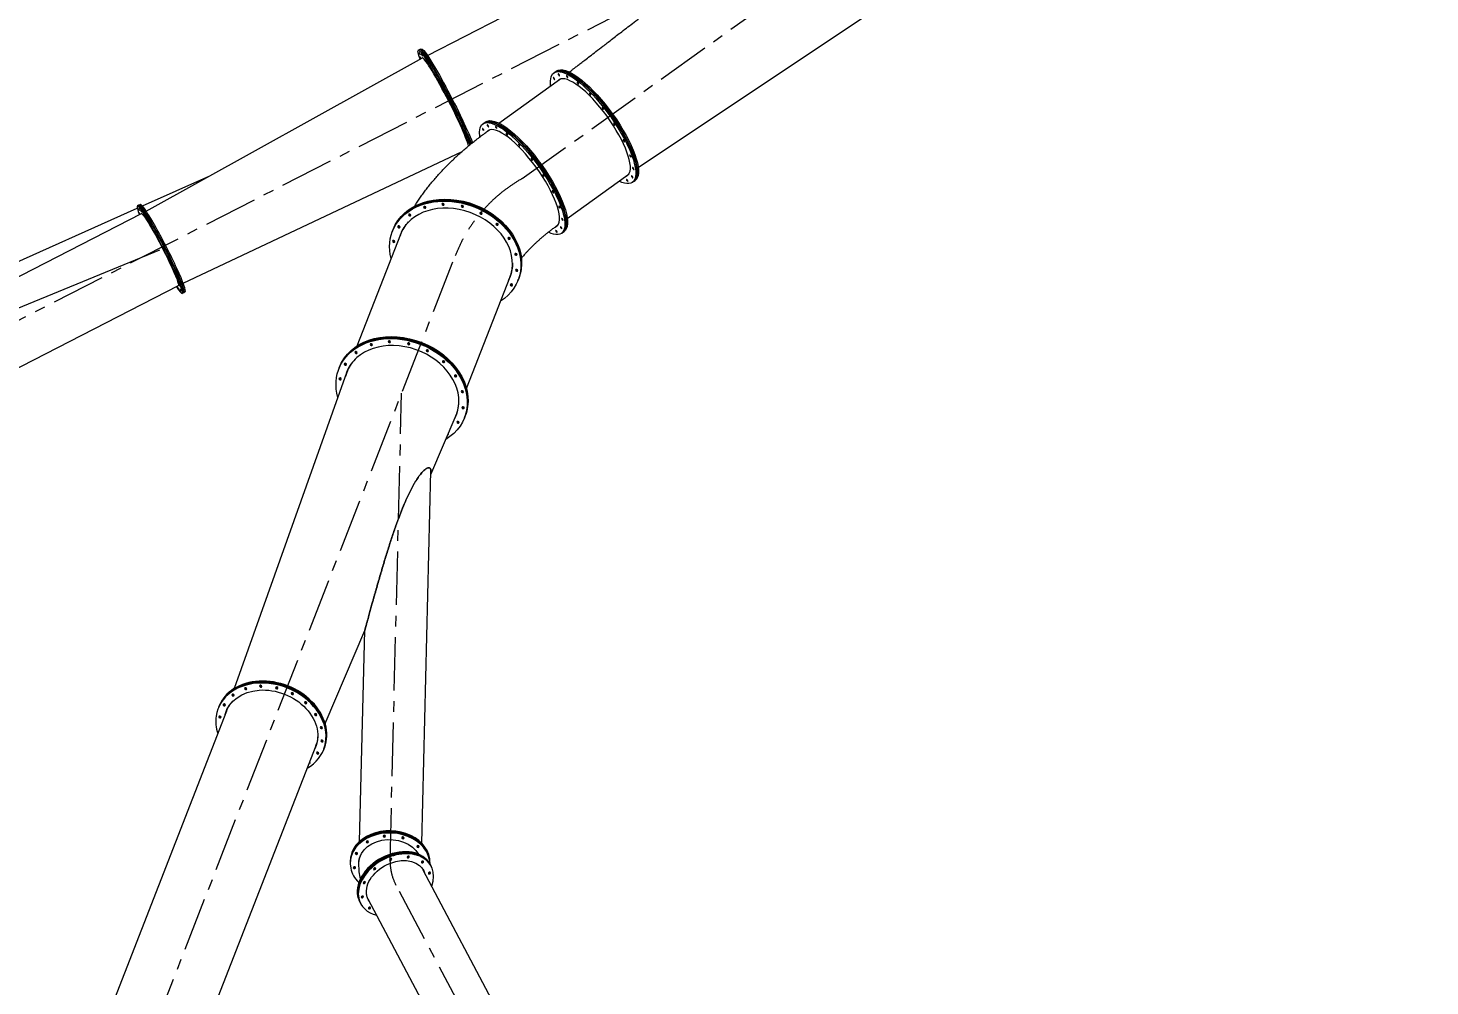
# Model space of a CAD drawing. Header units: inches. Extents: x -350577 to -266477, y -437959 to -377535.
# Drawn here: x -342431 to -334236, y -395266 to -389666 of the extents above; entities that cross this region are included whole.
import ezdxf

# ---------------------------------------------------------------- set-up
doc = ezdxf.new("R2010")
doc.units = ezdxf.units.IN
doc.header["$MEASUREMENT"] = 0
doc.linetypes.add('CENTER', pattern=[2, 1.25, -0.25, 0.25, -0.25])
doc.layers.add('CENTER       (itatec)', color=4, linetype='CENTER', lineweight=9)
doc.layers.add('ORGINAL (itatec)', color=3, linetype='Continuous', lineweight=9)
doc.styles.add('Geniso', font='geniso.shx', dxfattribs={"oblique": 15})
doc.dimstyles.new('scale 1b100', dxfattribs={"dimscale": 100, "dimtxt": 3, "dimasz": 2.5, "dimexe": 1, "dimexo": 1, "dimgap": 1, "dimtad": 1, "dimdec": 0, "dimzin": 0, "dimdsep": 46, "dimtxsty": 'Geniso', "dimcen": 0, "dimclrd": 1, "dimclre": 1, "dimclrt": 7, "dimadec": 0, "dimazin": 0, "dimtfac": 1, "dimtdec": 0, "dimtmove": 0, "dimatfit": 3, "dimfxl": 0.75, "dimtolj": 1, "dimtzin": 0, "dimarcsym": 0})

# ---------------------------------------------------------------- blocks, each defined once
blk = doc.blocks.new('*D31')
at = {"layer": 'Defpoints', "color": 0, "transparency": 16777216}
for p in [(-345505.2, -381405.4), (-331896.3, -383693), (-345505.2, -394816.5)]:
    blk.add_point(p, dxfattribs=at)
at = {"layer": 'ORGINAL (itatec)', "color": 1, "lineweight": -2, "transparency": 16777216}
for p, q in [((-345505.2, -394716.5), (-345505.2, -381305.4)), ((-331896.3, -383593), (-331896.3, -381305.4)), ((-332146.3, -381405.4), (-345255.2, -381405.4))]:
    blk.add_line(p, q, dxfattribs=at)
at = {"layer": 'ORGINAL (itatec)', "color": 1, "transparency": 16777216}
for points in [[(-345255.2, -381363.7), (-345255.2, -381447.1), (-345505.2, -381405.4)], [(-332146.3, -381363.7), (-332146.3, -381447.1), (-331896.3, -381405.4)]]:
    blk.add_solid(points, dxfattribs=at)
at = {"layer": 'ORGINAL (itatec)', "color": 7, "transparency": 16777216, "insert": (-338700.7, -381155.4), "char_height": 300, "attachment_point": 5, "style": 'Geniso'}
blk.add_mtext('\\A1;13609', dxfattribs=at)

msp = doc.modelspace()

# ---------------------------------------------------------------- linework, layer by layer
at = {"layer": 'CENTER       (itatec)', "ltscale": 250}
for points in [[(-342155.6, -398923.5), (-342161.2, -397209.9), (-342155.6, -397119.9, -0.041934), (-342056.9, -396448), (-339934.4, -390997.8, -0.172971), (-339542.9, -390545.9), (-333501.9, -386224.2, 0.052813), (-332875.2, -385667.4), (-332389.1, -384966.5), (-331896.3, -384415.9)], [(-345505.2, -394816.5), (-345505.2, -394046, -0.200576), (-345328.5, -393623.1), (-343435.8, -391922, -0.044523), (-343167.9, -391721.3), (-336251.6, -388191.3)], [(-338855.2, -399139), (-338855.2, -397616.9, 0.104388), (-338943.6, -397198.3), (-340280.7, -394675.5, -0.122109), (-340315, -394538.1), (-340247.5, -391801.1)]]:
    msp.add_lwpolyline(points, format="xyb", dxfattribs=at)
at = {"layer": 'ORGINAL (itatec)', "extrusion": (0, 1, 0)}
for p, q in [((-340097.2, -389825.6), (-337227.1, -388353.3)), ((-336002.3, -388569.8), (-338864.5, -390483.6)), ((-340150.4, -389795.6), (-340143.3, -389791.9)), ((-340139.7, -389790.1), (-340132.6, -389786.5)), ((-341740.8, -390736.1), (-340125.4, -389840.1)), ((-339679.5, -390221.7), (-339325.3, -389967.4)), ((-339358, -389928.1), (-339351.8, -389923.7)), ((-339348.8, -389921.5), (-339342.6, -389917)), ((-339772.7, -390225.8), (-339766.5, -390221.4)), ((-339763.4, -390219.2), (-339757.2, -390214.7)), ((-341524.4, -391157.9), (-339893.9, -390387.3)), ((-341762.8, -390705.8), (-341369.2, -390530)), ((-339279.4, -390779), (-338925.1, -390524.6)), ((-338898.5, -390568.3), (-338892.3, -390563.8)), ((-338889.2, -390561.6), (-338883, -390557.2)), ((-344873.5, -392094.5), (-341792.7, -390719.1)), ((-341785.4, -390702.3), (-341792.5, -390705.9)), ((-341774.8, -390696.8), (-341781.9, -390700.5)), ((-343221.1, -391496.1), (-341767.8, -390750.6)), ((-340507.6, -391524.1), (-340253.1, -390870.9)), ((-340301.5, -390854.7), (-340299.7, -390850.1)), ((-340298.8, -390847.7), (-340297, -390843.1)), ((-339313.1, -390865.9), (-339307, -390861.5)), ((-339303.9, -390859.3), (-339297.7, -390854.8)), ((-339868.5, -391773.2), (-339613.9, -391120)), ((-339567.3, -391140.8), (-339565.5, -391136.2)), ((-339564.6, -391133.8), (-339562.8, -391129.2)), ((-343005.2, -391916.9), (-341551.9, -391171.4)), ((-341523, -391213.9), (-341530.1, -391217.5)), ((-341512.3, -391208.4), (-341519.4, -391212.1)), ((-341223.8, -393525.5), (-340568.4, -391680.2)), ((-340614.6, -391658.1), (-340612.8, -391653.4)), ((-340611.9, -391651.1), (-340610, -391646.4)), ((-340563.4, -391667.3), (-340559.6, -391657.5)), ((-340076.4, -392275.7), (-339929.3, -391929.1)), ((-339924.2, -391916.3), (-339920.5, -391906.6)), ((-339880.4, -391944.2), (-339878.5, -391939.5)), ((-339877.6, -391937.2), (-339875.8, -391932.5)), ((-340130.2, -394430.5), (-340076, -392257)), ((-340694.3, -393731.7), (-340463.2, -393187.1)), ((-340494.1, -394421.5), (-340463.3, -393187.3)), ((-341271.6, -393659.6), (-342267.9, -396218.1)), ((-341318.3, -393638.8), (-341320.1, -393643.5)), ((-341315.5, -393631.8), (-341317.4, -393636.5)), ((-341270.3, -393656.3), (-341267, -393647)), ((-340749.8, -393862.8), (-341746.1, -396421.3)), ((-340748.5, -393859.4), (-340744.7, -393850.4)), ((-340701.4, -393879), (-340703.2, -393883.7)), ((-340698.7, -393872), (-340700.5, -393876.7)), ((-340548.1, -394540), (-340548.2, -394545)), ((-340547.9, -394532.3), (-340548, -394537.4)), ((-340497, -394536.1), (-340496.9, -394531.6)), ((-340082.2, -394551.6), (-340082.3, -394552.5)), ((-340082, -394543.9), (-340082.2, -394549)), ((-340081.4, -394554), (-340078.8, -394559)), ((-340077.5, -394561.5), (-340074.8, -394566.4)), ((-338831.1, -397021.8), (-340121.2, -394587.8)), ((-340493.2, -394772.2), (-340490.5, -394777.2)), ((-340489.2, -394779.7), (-340486.6, -394784.7)), ((-339152.8, -397192.3), (-340442.8, -394758.3))]:
    msp.add_line(p, q, dxfattribs=at)
at = {"layer": 'ORGINAL (itatec)'}
msp.add_lwpolyline([(-345033.4, -393916.5), (-345105.2, -392712.9, -0.280798), (-344799.5, -392251.5), (-341661.3, -390961.7)], format="xyb", dxfattribs=at)
at = {"layer": 'ORGINAL (itatec)', "extrusion": (0, 0, -1)}
for centre, major_axis, ratio, start_param, end_param in [((-339991.6, -390105.2), (-158.8, 309.6), 0.075568, -0.551395, 2.515614), ((-340141, -389816.4), (-3.19, 6.23), 0.075568, -3.187816, 3.095369), ((-339984.5, -390101.6), (-158.8, 309.6), 0.075568, 0, 2.506972), ((-339980.9, -390099.7), (-158.8, 309.6), 0.075568, -0.075908, 2.502757), ((-339973.8, -390096.1), (-158.8, 309.6), 0.075568, 0, 2.494533), ((-340129, -389822.9), (-3.19, 6.23), 0.075568, -3.187816, 3.095369), ((-340118.4, -389817.5), (-3.19, 6.23), 0.075568, -0.419165, 1.252683), ((-340138.3, -389838.2), (-3.19, 6.23), 0.075568, -3.187816, 3.095369), ((-340103.6, -389857.1), (-3.19, 6.23), 0.075568, -3.187816, 3.095369), ((-340093, -389851.7), (-3.19, 6.23), 0.075568, -3.187816, 3.095369), ((-340067.2, -389915.6), (-3.19, 6.23), 0.075568, -3.187816, 3.095369), ((-340056.6, -389910.1), (-3.19, 6.23), 0.075568, -3.187816, 3.095369), ((-339128.3, -390248.2), (-229.8, 320.1), 0.304782, -0.51446, 2.981735), ((-339122.1, -390243.8), (-229.8, 320.1), 0.304782, 0, 2.981735), ((-339119, -390241.5), (-229.8, 320.1), 0.304782, -0.015863, 2.981735), ((-339112.8, -390237.1), (-229.8, 320.1), 0.304782, 0, 2.981735), ((-340023.5, -389992.6), (-3.19, 6.23), 0.075568, -3.187816, 3.095369), ((-340012.8, -389987.1), (-3.19, 6.23), 0.075568, -3.187816, 3.095369), ((-339356.8, -389960.8), (-4.08, 5.69), 0.304782, -3.30145, 2.981735), ((-339328.2, -389939.9), (-4.08, 5.69), 0.304782, -3.30145, 2.981735), ((-339125.2, -390246), (-200.1, 278.6), 0.304544, 0.000084, 0.064422), ((-339115.9, -390239.3), (-200.1, 278.6), 0.304544, -0.054649, -0.052297), ((-339115.9, -390239.3), (-200.1, 278.6), 0.304544, -0.054649, -0.052297), ((-339280, -389949.1), (-4.08, 5.69), 0.304782, -3.30145, 2.981735), ((-339217, -389987.7), (-4.08, 5.69), 0.304782, -3.30145, 2.981735), ((-339976.6, -390080.6), (-3.19, 6.23), 0.075568, -3.187816, 3.095369), ((-339965.9, -390075.1), (-3.19, 6.23), 0.075568, -3.187816, 3.095369), ((-339145.3, -390051.7), (-4.08, 5.69), 0.304782, -3.30145, 2.981735), ((-339071.9, -390135), (-4.08, 5.69), 0.304782, -3.30145, 2.981735), ((-339931.1, -390171.1), (-3.19, 6.23), 0.075568, -3.187816, 3.095369), ((-339920.5, -390165.6), (-3.19, 6.23), 0.075568, -3.187816, 3.095369), ((-339542.9, -390545.9), (-229.8, 320.1), 0.304782, -0.519337, 2.981735), ((-339536.7, -390541.4), (-229.8, 320.1), 0.304782, 0, 2.981735), ((-339533.6, -390539.2), (-229.8, 320.1), 0.304782, -0.015863, 2.981735), ((-339527.4, -390534.8), (-229.8, 320.1), 0.304782, 0, 2.981735), ((-339742.9, -390237.5), (-4.08, 5.69), 0.304782, -3.30145, 2.981735), ((-339004.1, -390229.3), (-4.08, 5.69), 0.304782, -3.30145, 2.981735), ((-339891.6, -390255.1), (-3.19, 6.23), 0.075568, -3.187816, 3.095369), ((-339880.9, -390249.6), (-3.19, 6.23), 0.075568, -3.187816, 3.095369), ((-339861.9, -390324.4), (-3.19, 6.23), 0.075568, -3.187816, 3.095369), ((-339851.2, -390318.9), (-3.19, 6.23), 0.075568, -3.187816, 3.095369), ((-339771.4, -390258.5), (-4.08, 5.69), 0.304782, -3.30145, 2.981735), ((-339539.8, -390543.7), (-200.1, 278.6), 0.304544, 0.000072, 0.064422), ((-339530.5, -390537), (-200.1, 278.6), 0.304544, -0.054649, -0.052297), ((-339694.7, -390246.8), (-4.08, 5.69), 0.304782, -3.30145, 2.981735), ((-339631.7, -390285.3), (-4.08, 5.69), 0.304782, -3.30145, 2.981735), ((-338948.4, -390325.6), (-4.08, 5.69), 0.304782, -3.30145, 2.981735), ((-339560, -390349.4), (-4.08, 5.69), 0.304782, -3.30145, 2.981735), ((-339486.6, -390432.7), (-4.08, 5.69), 0.304782, -3.30145, 2.981735), ((-338910.3, -390414.2), (-4.08, 5.69), 0.304782, -3.30145, 2.981735), ((-338893.5, -390486.6), (-4.08, 5.69), 0.304782, -3.30145, 2.981735), ((-339418.7, -390527), (-4.08, 5.69), 0.304782, -3.30145, 2.981735), ((-339128.3, -390248.2), (229.8, -320.1), 0.304782, -0.159857, 0.51446), ((-338928.3, -390556.6), (-4.08, 5.69), 0.304782, -3.30145, 2.981735), ((-339125.2, -390246), (200.1, -278.6), 0.304544, -0.059798, 0.000084), ((-339115.9, -390239.3), (200.1, -278.6), 0.304544, 0.053513, 0.054818), ((-339115.9, -390239.3), (200.1, -278.6), 0.304544, 0.053513, 0.054818), ((-338899.7, -390535.6), (-4.08, 5.69), 0.304782, -3.30145, 2.981735), ((-339122.1, -390243.8), (229.8, -320.1), 0.304782, -0.159857, 0), ((-339119, -390241.5), (229.8, -320.1), 0.304782, -0.159857, 0.015863), ((-339112.8, -390237.1), (229.8, -320.1), 0.304782, -0.159857, 0), ((-339932.6, -390993.1), (-367.1, 143.1), 0.779699, 0, 2.961833), ((-339931.7, -390990.8), (-367.1, 143.1), 0.779699, -0.004077, 2.961833), ((-339929.9, -390986.1), (-367.1, 143.1), 0.779699, 0, 2.961833), ((-339363, -390623.2), (-4.08, 5.69), 0.304782, -3.30145, 2.981735), ((-341782.9, -390726.6), (-3.19, 6.23), 0.075568, -3.187816, 3.095369), ((-341758.4, -390731.4), (-3.19, 6.23), 0.075568, -1.026541, 2.066896), ((-339934.4, -390997.8), (-367.1, 143.1), 0.779699, -0.51446, 2.961833), ((-340112, -390713.8), (-6.52, 2.54), 0.779699, -3.321352, 2.961833), ((-340109.3, -390706.8), (-6.52, 2.54), 0.779699, -2.382385, -0.759208), ((-340005.9, -390696.2), (-6.52, 2.54), 0.779699, -3.321352, 2.961833), ((-340003.2, -390689.2), (-6.52, 2.54), 0.779699, -2.382385, -0.759208), ((-339892.8, -390708.1), (-6.52, 2.54), 0.779699, -3.321352, 2.961833), ((-339890.1, -390701.1), (-6.52, 2.54), 0.779699, -2.382385, -0.759208), ((-339324.9, -390711.9), (-4.08, 5.69), 0.304782, -3.30145, 2.981735), ((-341778.4, -390752.2), (-3.19, 6.23), 0.075568, -2.074813, 2.074813), ((-341769, -390736.9), (-3.19, 6.23), 0.075568, -3.187816, 3.095369), ((-341661.3, -390961.7), (-108.4, 211.3), 0.075568, -0.091799, -0.046224), ((-341661.3, -390961.7), (-108.4, 211.3), 0.075568, -0.046224, 3.233391), ((-341738.7, -390781.3), (-3.19, 6.23), 0.075568, -3.187816, 3.095369), ((-341728, -390775.9), (-3.19, 6.23), 0.075568, -3.187816, 3.095369), ((-339933.5, -390995.4), (-319.6, 124.5), 0.779496, 0.000202, 0.319792), ((-340200.7, -390759.2), (-6.52, 2.54), 0.779699, -3.321352, 2.961833), ((-340198, -390752.2), (-6.52, 2.54), 0.779699, -2.382385, -0.759208), ((-339783.8, -390748.4), (-6.52, 2.54), 0.779699, -3.321352, 2.961833), ((-339781.1, -390741.4), (-6.52, 2.54), 0.779699, -2.382385, -0.759208), ((-339689.5, -390813.1), (-6.52, 2.54), 0.779699, -3.321352, 2.961833), ((-339686.8, -390806.1), (-6.52, 2.54), 0.779699, -2.382385, -0.759208), ((-339308.2, -390784.3), (-4.08, 5.69), 0.304782, -3.30145, 2.981735), ((-341696.6, -390853.3), (-3.19, 6.23), 0.075568, -3.187816, 3.095369), ((-341685.9, -390847.8), (-3.19, 6.23), 0.075568, -3.187816, 3.095369), ((-341650.7, -390956.3), (108.4, -211.3), 0.075568, -1.930778, -1.210815), ((-340263.4, -390827.9), (-6.52, 2.54), 0.779699, -3.321352, 2.961833), ((-340260.6, -390820.9), (-6.52, 2.54), 0.779699, -2.382385, -0.759208), ((-339619.2, -390895.9), (-6.52, 2.54), 0.779699, -3.321352, 2.961833), ((-339616.5, -390888.9), (-6.52, 2.54), 0.779699, -2.382385, -0.759208), ((-339542.9, -390545.9), (229.8, -320.1), 0.304782, -0.159857, 0.507385), ((-339343, -390854.2), (-4.08, 5.69), 0.304782, -3.30145, 2.981735), ((-339539.8, -390543.7), (200.1, -278.6), 0.304544, -0.059798, 0.000102), ((-339530.5, -390537), (200.1, -278.6), 0.304544, 0.053513, 0.054818), ((-339314.4, -390833.3), (-4.08, 5.69), 0.304782, -3.30145, 2.981735), ((-339536.7, -390541.4), (229.8, -320.1), 0.304782, -0.159857, 0), ((-339533.6, -390539.2), (229.8, -320.1), 0.304782, -0.159857, 0.015863), ((-339527.4, -390534.8), (229.8, -320.1), 0.304782, -0.159857, 0), ((-341649.1, -390941.7), (-3.19, 6.23), 0.075568, -3.187816, 3.095369), ((-341638.4, -390936.3), (-3.19, 6.23), 0.075568, -3.187816, 3.095369), ((-340293.8, -390913.3), (-6.52, 2.54), 0.779699, -3.321352, 2.961833), ((-340291.1, -390906.3), (-6.52, 2.54), 0.779699, -2.382385, -0.759208), ((-341603.5, -391033.2), (-3.19, 6.23), 0.075568, -3.187816, 3.095369), ((-341592.8, -391027.8), (-3.19, 6.23), 0.075568, -3.187816, 3.095369), ((-339933.5, -390995.4), (319.6, -124.5), 0.779496, -0.310349, 0.000202), ((-339579.8, -390988.6), (-6.52, 2.54), 0.779699, -3.321352, 2.961833), ((-339577.1, -390981.6), (-6.52, 2.54), 0.779699, -2.382385, -0.759208), ((-341566.6, -391113.8), (-3.19, 6.23), 0.075568, -3.187816, 3.095369), ((-341556, -391108.4), (-3.19, 6.23), 0.075568, -3.187816, 3.095369), ((-339934.4, -390997.8), (367.1, -143.1), 0.779699, -0.17976, 0.51446), ((-339575, -391082.2), (-6.52, 2.54), 0.779699, -3.321352, 2.961833), ((-339572.3, -391075.2), (-6.52, 2.54), 0.779699, -2.382385, -0.759208), ((-339932.6, -390993.1), (367.1, -143.1), 0.779699, -0.17976, 0), ((-339931.7, -390990.8), (367.1, -143.1), 0.779699, -0.17976, 0.004077), ((-339929.9, -390986.1), (367.1, -143.1), 0.779699, -0.17976, 0), ((-341553.6, -391186.6), (-3.19, 6.23), 0.075568, -3.187816, 3.095369), ((-341544.2, -391171.3), (-3.19, 6.23), 0.075568, -3.187816, 3.095369), ((-341539.6, -391196.9), (-3.19, 6.23), 0.075568, -3.187816, 3.095369), ((-341533.6, -391165.8), (-3.19, 6.23), 0.075568, 0.370625, 3.095369), ((-341533.6, -391165.8), (3.19, -6.23), 0.075568, -0.046224, 1.563683), ((-339605.5, -391167.6), (-6.52, 2.54), 0.779699, -3.321352, 2.961833), ((-339602.8, -391160.6), (-6.52, 2.54), 0.779699, -2.382385, -0.759208), ((-340247.5, -391801.1), (-367.1, 143.1), 0.779699, -0.538458, 2.961833), ((-340245.7, -391796.5), (-367.1, 143.1), 0.779699, 0, 2.961833), ((-340244.7, -391794.1), (-367.1, 143.1), 0.779699, -0.004077, 2.961833), ((-340242.9, -391789.5), (-367.1, 143.1), 0.779699, 0, 2.961833), ((-340425.1, -391517.1), (-6.52, 2.54), 0.779699, -3.321352, 2.961833), ((-340422.3, -391510.1), (-6.52, 2.54), 0.779699, -2.382385, -0.759208), ((-340319, -391499.5), (-6.52, 2.54), 0.779699, -3.321352, 2.961833), ((-340316.2, -391492.5), (-6.52, 2.54), 0.779699, -2.382385, -0.759208), ((-340205.9, -391511.5), (-6.52, 2.54), 0.779699, -3.321352, 2.961833), ((-340203.2, -391504.5), (-6.52, 2.54), 0.779699, -2.382385, -0.759208), ((-340096.9, -391551.7), (-6.52, 2.54), 0.779699, -3.321352, 2.961833), ((-340094.1, -391544.7), (-6.52, 2.54), 0.779699, -2.382385, -0.759208), ((-340576.4, -391631.3), (-6.52, 2.54), 0.779699, -3.321352, 2.961833), ((-340573.7, -391624.3), (-6.52, 2.54), 0.779699, -2.382385, -0.759208), ((-340513.8, -391562.5), (-6.52, 2.54), 0.779699, -3.321352, 2.961833), ((-340511, -391555.5), (-6.52, 2.54), 0.779699, -2.382385, -0.759208), ((-340002.6, -391616.4), (-6.52, 2.54), 0.779699, -3.321352, 2.961833), ((-339999.9, -391609.4), (-6.52, 2.54), 0.779699, -2.382385, -0.759208), ((-340606.9, -391716.7), (-6.52, 2.54), 0.779699, -3.321352, 2.961833), ((-340604.1, -391709.7), (-6.52, 2.54), 0.779699, -2.382385, -0.759208), ((-339932.3, -391699.2), (-6.52, 2.54), 0.779699, -3.321352, 2.961833), ((-339929.6, -391692.2), (-6.52, 2.54), 0.779699, -2.382385, -0.759208), ((-339892.8, -391791.9), (-6.52, 2.54), 0.779699, -3.321352, 2.961833), ((-339890.1, -391784.9), (-6.52, 2.54), 0.779699, -2.382385, -0.759208), ((-340247.5, -391801.1), (367.1, -143.1), 0.779699, -0.17976, 0.538059), ((-339888.1, -391885.6), (-6.52, 2.54), 0.779699, -3.321352, 2.961833), ((-339885.4, -391878.6), (-6.52, 2.54), 0.779699, -2.382385, -0.759208), ((-340245.7, -391796.5), (367.1, -143.1), 0.779699, -0.17976, 0), ((-340244.7, -391794.1), (367.1, -143.1), 0.779699, -0.17976, 0.004077), ((-340242.9, -391789.5), (367.1, -143.1), 0.779699, -0.17976, 0), ((-339978.5, -392032.7), (-6.52, 2.54), 0.779699, -2.382385, -2.293567), ((-339981.2, -392039.7), (6.52, -2.54), 0.779699, -0.844281, -0.17976), ((-339918.5, -391971), (-6.52, 2.54), 0.779699, -3.321352, 2.961833), ((-339915.8, -391964), (-6.52, 2.54), 0.779699, -2.382385, -0.759208), ((-339981.2, -392039.7), (6.52, -2.54), 0.779699, -0.17976, 0.890698), ((-341071, -393513.2), (-6.52, 2.54), 0.779496, -3.32115, 2.962035), ((-341068.3, -393506.2), (-6.52, 2.54), 0.779496, -2.381754, -0.759839), ((-341011.6, -393763.6), (-261.8, 102), 0.779496, -0.08439, 3.225983), ((-341232.8, -393565.5), (-6.52, 2.54), 0.779496, -3.32115, 2.962035), ((-341230.1, -393558.5), (-6.52, 2.54), 0.779496, -2.381754, -0.759839), ((-341159.1, -393527.8), (-6.52, 2.54), 0.779496, -3.32115, 2.962035), ((-341156.4, -393520.8), (-6.52, 2.54), 0.779496, -2.381754, -0.759839), ((-340977.1, -393523.1), (-6.52, 2.54), 0.779496, -3.32115, 2.962035), ((-340974.4, -393516.1), (-6.52, 2.54), 0.779496, -2.381754, -0.759839), ((-340886.6, -393556.5), (-6.52, 2.54), 0.779496, -3.32115, 2.962035), ((-340883.9, -393549.5), (-6.52, 2.54), 0.779496, -2.381754, -0.759839), ((-341284.8, -393622.6), (-6.52, 2.54), 0.779496, -3.32115, 2.962035), ((-341282.1, -393615.6), (-6.52, 2.54), 0.779496, -2.381754, -0.759839), ((-341009.8, -393758.9), (-261.8, 102), 0.779496, -0.08439, -0.011439), ((-341008.9, -393756.6), (-261.8, 102), 0.779496, -0.08439, -0.01716), ((-341007.1, -393751.9), (-261.8, 102), 0.779496, -0.08439, -0.028602), ((-341010.7, -393761.2), (-260.9, 101.6), 0.779496, 0, 0.310898), ((-341008, -393754.2), (-260.9, 101.6), 0.779496, -0.017221, 0.054981), ((-340808.3, -393610.2), (-6.52, 2.54), 0.779496, -3.32115, 2.962035), ((-340805.6, -393603.2), (-6.52, 2.54), 0.779496, -2.381754, -0.759839), ((-340749.9, -393679), (-6.52, 2.54), 0.779496, -3.32115, 2.962035), ((-340747.2, -393672), (-6.52, 2.54), 0.779496, -2.381754, -0.759839), ((-341310.1, -393693.5), (-6.52, 2.54), 0.779496, -3.32115, 2.962035), ((-341307.3, -393686.5), (-6.52, 2.54), 0.779496, -2.381754, -0.759839), ((-340717.1, -393756), (-6.52, 2.54), 0.779496, -3.32115, 2.962035), ((-340714.4, -393749), (-6.52, 2.54), 0.779496, -2.381754, -0.759839), ((-341010.7, -393761.2), (260.9, -101.6), 0.779496, -0.179558, 0), ((-341010.7, -393761.2), (260.9, -101.6), 0.779496, -0.310898, -0.179558), ((-340713.2, -393833.7), (-6.52, 2.54), 0.779496, -3.32115, 2.962035), ((-340710.5, -393826.7), (-6.52, 2.54), 0.779496, -2.381754, -0.759839), ((-341009.8, -393758.9), (261.8, -102), 0.779496, 0.011439, 0.08439), ((-341008.9, -393756.6), (261.8, -102), 0.779496, 0.01716, 0.08439), ((-341007.1, -393751.9), (261.8, -102), 0.779496, 0.028602, 0.08439), ((-341008, -393754.2), (260.9, -101.6), 0.779496, -0.054981, 0.017221), ((-340738.5, -393904.6), (-6.52, 2.54), 0.779496, -3.32115, 2.962035), ((-340735.7, -393897.6), (-6.52, 2.54), 0.779496, -2.381754, -0.759839), ((-340790.5, -393961.7), (6.52, -2.54), 0.779496, -0.179558, 1.274182), ((-340787.8, -393954.7), (-6.52, 2.54), 0.779496, -2.381754, -1.867411), ((-340790.5, -393961.7), (6.52, -2.54), 0.779496, -1.274182, -0.179558), ((-340315.3, -394550.9), (-182.9, 4.6), 0.770956, -0.130376, 2.705493), ((-340348.5, -394390.2), (-7, 0.17), 0.770956, -3.31909, 2.964095), ((-340348.3, -394382.6), (-7, 0.17), 0.770956, -2.354807, -0.786786), ((-340240.1, -394400), (-7, 0.17), 0.770956, -3.31909, 2.964095), ((-340239.9, -394392.4), (-7, 0.17), 0.770956, -2.354807, -0.786786), ((-340511.9, -394490.9), (-7, 0.17), 0.770956, -3.31909, 2.964095), ((-340511.7, -394483.2), (-7, 0.17), 0.770956, -2.354807, -0.786786), ((-340447.9, -394423.5), (-7, 0.17), 0.770956, -3.31909, 2.964095), ((-340447.7, -394415.9), (-7, 0.17), 0.770956, -2.354807, -0.786786), ((-340151.9, -394450.2), (-7, 0.17), 0.770956, -3.31909, 2.964095), ((-340151.7, -394442.6), (-7, 0.17), 0.770956, -2.354807, -0.786786), ((-340523.1, -394574.3), (-7, 0.17), 0.770956, -3.31909, 2.964095), ((-340522.9, -394566.7), (-7, 0.17), 0.770956, -2.354807, -0.786786), ((-340315.1, -394543.2), (-182.9, 4.6), 0.770956, -0.111872, -0.027089), ((-340315.2, -394545.8), (-182.9, 4.6), 0.770956, -0.11667, -0.018058), ((-340315, -394538.1), (-182.9, 4.6), 0.770956, -0.106075, -0.045158), ((-340315.2, -394548.3), (-181.9, 4.5), 0.770956, 0, 0.257405), ((-340315, -394540.7), (-181.9, 4.5), 0.770956, -0.027237, 0.039563), ((-340315.2, -394548.3), (-181.9, 4.5), 0.770956, 0.257405, 0.298806), ((-340280.7, -394675.5), (-161.7, -85.7), 0.709938, 0.206406, 3.246182), ((-340405.2, -394580.8), (-6.18, -3.28), 0.709938, -2.935187, 3.347998), ((-340409.2, -394573.4), (-6.18, -3.28), 0.709938, -2.125052, -1.016541), ((-340311.1, -394526.1), (-6.18, -3.28), 0.709938, -2.935187, 3.347998), ((-340315, -394518.6), (-6.18, -3.28), 0.709938, -2.125052, -1.016541), ((-340208.8, -394511.4), (-6.18, -3.28), 0.709938, -2.935187, 3.347998), ((-340212.8, -394503.9), (-6.18, -3.28), 0.709938, -2.125052, -1.016541), ((-340282, -394673.1), (160.8, 85.2), 0.709938, -0.244226, 0), ((-340125.8, -394540.7), (-6.18, -3.28), 0.709938, -2.935187, 3.347998), ((-340129.8, -394533.2), (-6.18, -3.28), 0.709938, -2.125052, -1.016541), ((-340286, -394665.6), (160.8, 85.2), 0.709938, -0.019573, 0.032709), ((-340107.4, -394527.4), (7, -0.17), 0.770956, -1.384219, -0.177497), ((-340107.3, -394519.7), (-7, 0.17), 0.770956, -2.354807, -2.135417), ((-340107.4, -394527.4), (7, -0.17), 0.770956, -0.177497, 0.010641), ((-340466, -394660.9), (-6.18, -3.28), 0.709938, -2.935187, 3.347998), ((-340469.9, -394653.5), (-6.18, -3.28), 0.709938, -2.125052, -1.016541), ((-340287.3, -394663.1), (161.7, 85.7), 0.709938, 0.054235, 0.104589), ((-340284.7, -394668.1), (161.7, 85.7), 0.709938, 0.032531, 0.104589), ((-340283.3, -394670.6), (161.7, 85.7), 0.709938, 0.021685, 0.104589), ((-340084.3, -394606.1), (-6.18, -3.28), 0.709938, -2.935187, 3.347998), ((-340088.3, -394598.7), (-6.18, -3.28), 0.709938, -2.125052, -1.016541), ((-340477.1, -394745), (-6.18, -3.28), 0.709938, -2.935187, 3.347998), ((-340481.1, -394737.5), (-6.18, -3.28), 0.709938, -2.125052, -1.016541), ((-340282, -394673.1), (-160.8, -85.2), 0.709938, 0, 0.244226), ((-340280.7, -394675.5), (-161.7, -85.7), 0.709938, -0.104589, 0.206406), ((-340286, -394665.6), (-160.8, -85.2), 0.709938, -0.032709, 0.019573), ((-340287.3, -394663.1), (-161.7, -85.7), 0.709938, -0.104589, -0.054235), ((-340284.7, -394668.1), (-161.7, -85.7), 0.709938, -0.104589, -0.032531), ((-340283.3, -394670.6), (-161.7, -85.7), 0.709938, -0.104589, -0.021685), ((-340435.6, -394810.4), (-6.18, -3.28), 0.709938, -2.935187, 3.347998), ((-340439.5, -394802.9), (-6.18, -3.28), 0.709938, -2.125052, -1.016541)]:
    msp.add_ellipse(centre, major_axis=major_axis, ratio=ratio, start_param=start_param, end_param=end_param, dxfattribs=at)
at = {"layer": 'ORGINAL (itatec)'}
for centre, major_axis, ratio, start_param, end_param in [((-339991.6, -390105.2), (136, -265.1), 0.075568, 0.30867, 3.231135), ((-339128.3, -390248.2), (200.6, -279.4), 0.304782, 0.159857, 3.217861), ((-339122.1, -390243.8), (-200.6, 279.4), 0.304782, 0.036344, 0.076268), ((-339119, -390241.5), (-200.6, 279.4), 0.304782, 0.054532, 0.076268), ((-339112.8, -390237.1), (-200.6, 279.4), 0.304782, 0.090966, 0.093091), ((-339980.9, -390099.7), (-136, 265.1), 0.075568, -1.924148, -1.217445), ((-339542.9, -390545.9), (200.6, -279.4), 0.304782, 0.159857, 3.219118), ((-339536.7, -390541.4), (-200.6, 279.4), 0.304782, 0.036344, 0.076425), ((-339533.6, -390539.2), (-200.6, 279.4), 0.304782, 0.054532, 0.076269), ((-339527.4, -390534.8), (-200.6, 279.4), 0.304782, 0.090966, 0.093091), ((-339128.3, -390248.2), (200.6, -279.4), 0.304782, -0.076268, 0.159857), ((-339122.1, -390243.8), (200.6, -279.4), 0.304782, -0.076268, -0.036344), ((-339119, -390241.5), (200.6, -279.4), 0.304782, -0.076268, -0.054532), ((-339112.8, -390237.1), (200.6, -279.4), 0.304782, -0.092495, -0.090966), ((-341661.3, -390961.7), (-131.2, 255.8), 0.075568, 0.046224, 0.604813), ((-341661.3, -390961.7), (131.2, -255.8), 0.075568, -0.604813, 3.187816), ((-341654.2, -390958.1), (131.2, -255.8), 0.075568, 0, 3.141593), ((-341650.7, -390956.3), (-131.2, 255.8), 0.075568, 0.046224, 0.091923), ((-341650.7, -390956.3), (131.2, -255.8), 0.075568, -0.091923, 3.187816), ((-341643.6, -390952.6), (131.2, -255.8), 0.075568, 0, 3.141593), ((-339934.4, -390997.8), (320.5, -124.9), 0.779699, 0.17976, 3.217861), ((-340110.2, -390709.1), (6.52, -2.54), 0.779699, -2.664838, -0.476754), ((-340004.1, -390691.5), (6.52, -2.54), 0.779699, -2.664838, -0.476754), ((-339891, -390703.5), (6.52, -2.54), 0.779699, -2.664838, -0.476754), ((-340198.9, -390754.5), (6.52, -2.54), 0.779699, -2.664838, -0.476754), ((-339782, -390743.7), (6.52, -2.54), 0.779699, -2.664838, -0.476754), ((-339687.7, -390808.4), (6.52, -2.54), 0.779699, -2.664838, -0.476754), ((-340261.5, -390823.3), (6.52, -2.54), 0.779699, -2.664838, -0.476754), ((-339932.6, -390993.1), (-320.5, 124.9), 0.779699, 0.009338, 0.076268), ((-339931.7, -390990.8), (-320.5, 124.9), 0.779699, 0.014008, 0.076268), ((-339929.9, -390986.1), (-320.5, 124.9), 0.779699, 0.023347, 0.076268), ((-339930.8, -390988.4), (-319.6, 124.5), 0.779496, -0.059823, 0.01385), ((-339617.4, -390891.2), (6.52, -2.54), 0.779699, -2.664838, -0.476754), ((-339542.9, -390545.9), (200.6, -279.4), 0.304782, -0.074477, 0.159857), ((-339536.7, -390541.4), (200.6, -279.4), 0.304782, -0.076042, -0.036344), ((-339533.6, -390539.2), (200.6, -279.4), 0.304782, -0.076267, -0.054532), ((-339527.4, -390534.8), (200.6, -279.4), 0.304782, -0.092495, -0.090966), ((-340292, -390908.7), (6.52, -2.54), 0.779699, -2.664838, -0.476754), ((-339578, -390983.9), (6.52, -2.54), 0.779699, -2.664838, -0.476754), ((-339934.4, -390997.8), (320.5, -124.9), 0.779699, -0.076268, 0.17976), ((-339932.6, -390993.1), (320.5, -124.9), 0.779699, -0.076268, -0.009338), ((-339931.7, -390990.8), (320.5, -124.9), 0.779699, -0.076268, -0.014008), ((-339929.9, -390986.1), (320.5, -124.9), 0.779699, -0.076268, -0.023347), ((-339930.8, -390988.4), (319.6, -124.5), 0.779496, -0.014254, 0.058747), ((-339573.2, -391077.6), (6.52, -2.54), 0.779699, -2.664838, -0.476754), ((-339603.7, -391163), (6.52, -2.54), 0.779699, -2.664838, -0.476754), ((-340247.5, -391801.1), (320.5, -124.9), 0.779699, 0.17976, 3.244277), ((-340423.2, -391512.5), (6.52, -2.54), 0.779699, -2.664838, -0.476754), ((-340317.2, -391494.9), (6.52, -2.54), 0.779699, -2.664838, -0.476754), ((-340204.1, -391506.8), (6.52, -2.54), 0.779699, -2.664838, -0.476754), ((-340095.1, -391547.1), (6.52, -2.54), 0.779699, -2.664838, -0.476754), ((-340574.6, -391626.6), (6.52, -2.54), 0.779699, -2.664838, -0.476754), ((-340246.6, -391798.8), (-319.6, 124.5), 0.779496, -0.319792, 0.023404), ((-340512, -391557.9), (6.52, -2.54), 0.779699, -2.664838, -0.476754), ((-340000.8, -391611.8), (6.52, -2.54), 0.779699, -2.664838, -0.476754), ((-340605, -391712), (6.52, -2.54), 0.779699, -2.664838, -0.476754), ((-340245.7, -391796.5), (-320.5, 124.9), 0.779699, 0.009338, 0.09689), ((-340244.7, -391794.1), (-320.5, 124.9), 0.779699, 0.014008, 0.093814), ((-340242.9, -391789.5), (-320.5, 124.9), 0.779699, 0.023347, 0.087218), ((-340243.8, -391791.8), (-319.6, 124.5), 0.779496, -0.059823, 0.01385), ((-339930.5, -391694.5), (6.52, -2.54), 0.779699, -2.664838, -0.476754), ((-339891, -391787.3), (6.52, -2.54), 0.779699, -2.664838, -0.476754), ((-340246.6, -391798.8), (319.6, -124.5), 0.779496, -0.023404, 0.310349), ((-340247.5, -391801.1), (320.5, -124.9), 0.779699, -0.102309, 0.17976), ((-340245.7, -391796.5), (320.5, -124.9), 0.779699, -0.09662, -0.009338), ((-340244.7, -391794.1), (320.5, -124.9), 0.779699, -0.093604, -0.014008), ((-340242.9, -391789.5), (320.5, -124.9), 0.779699, -0.087146, -0.023347), ((-340243.8, -391791.8), (319.6, -124.5), 0.779496, -0.014254, 0.058747), ((-339886.3, -391880.9), (6.52, -2.54), 0.779699, -2.664838, -0.476754), ((-339979.4, -392035), (6.52, -2.54), 0.779699, -0.862431, -0.476754), ((-339916.7, -391966.3), (6.52, -2.54), 0.779699, -2.664838, -0.476754), ((-341011.6, -393763.6), (308.4, -120.1), 0.779496, -0.562506, 3.32115), ((-341009.8, -393758.9), (308.4, -120.1), 0.779496, 0, 3.141593), ((-341008.9, -393756.6), (308.4, -120.1), 0.779496, -0.004856, 3.146448), ((-341007.1, -393751.9), (308.4, -120.1), 0.779496, 0, 3.141593), ((-341069.2, -393508.5), (6.52, -2.54), 0.779496, -2.664495, -0.477098), ((-341231, -393560.8), (6.52, -2.54), 0.779496, -2.664495, -0.477098), ((-341157.3, -393523.1), (6.52, -2.54), 0.779496, -2.664495, -0.477098), ((-340975.3, -393518.4), (6.52, -2.54), 0.779496, -2.664495, -0.477098), ((-340884.8, -393551.9), (6.52, -2.54), 0.779496, -2.664495, -0.477098), ((-341283, -393617.9), (6.52, -2.54), 0.779496, -2.664495, -0.477098), ((-340806.5, -393605.6), (6.52, -2.54), 0.779496, -2.664495, -0.477098), ((-340748.1, -393674.3), (6.52, -2.54), 0.779496, -2.664495, -0.477098), ((-341011.6, -393763.6), (-308.4, 120.1), 0.779496, 0.179558, 0.562506), ((-341308.3, -393688.8), (6.52, -2.54), 0.779496, -2.664495, -0.477098), ((-340715.3, -393751.3), (6.52, -2.54), 0.779496, -2.664495, -0.477098), ((-340711.4, -393829), (6.52, -2.54), 0.779496, -2.664495, -0.477098), ((-340736.7, -393899.9), (6.52, -2.54), 0.779496, -2.664495, -0.477098), ((-340788.7, -393957), (6.52, -2.54), 0.779496, -1.274182, -0.477098), ((-340315.3, -394550.9), (232.9, -5.8), 0.770956, 0.024161, 3.31909), ((-340315.1, -394543.2), (232.9, -5.8), 0.770956, -0.007091, 3.148684), ((-340315.2, -394545.8), (232.9, -5.8), 0.770956, 0, 3.141593), ((-340315, -394538.1), (232.9, -5.8), 0.770956, 0, 3.141593), ((-340348.3, -394385.2), (7, -0.17), 0.770956, -2.649969, -0.491624), ((-340240, -394394.9), (7, -0.17), 0.770956, -2.649969, -0.491624), ((-340287.3, -394663.1), (205.9, 109.1), 0.709938, 0, 2.935187), ((-340284.7, -394668.1), (205.9, 109.1), 0.709938, -0.008515, 2.935187), ((-340283.3, -394670.6), (205.9, 109.1), 0.709938, 0, 2.935187), ((-340511.7, -394485.8), (7, -0.17), 0.770956, -2.649969, -0.491624), ((-340280.7, -394675.5), (205.9, 109.1), 0.709938, -0.674345, 2.935187), ((-340447.8, -394418.4), (7, -0.17), 0.770956, -2.649969, -0.491624), ((-340151.7, -394445.1), (7, -0.17), 0.770956, -2.649969, -0.491624), ((-340315.3, -394550.9), (-232.9, 5.8), 0.770956, 0.177497, 0.690013), ((-340523, -394569.2), (7, -0.17), 0.770956, -2.649969, -0.491624), ((-340407.9, -394575.9), (6.18, 3.28), 0.709938, -2.538901, -0.602691), ((-340313.7, -394521.1), (6.18, 3.28), 0.709938, -2.538901, -0.602691), ((-340211.5, -394506.4), (6.18, 3.28), 0.709938, -2.538901, -0.602691), ((-340128.5, -394535.7), (6.18, 3.28), 0.709938, -2.538901, -0.602691), ((-340107.3, -394522.3), (7, -0.17), 0.770956, -0.706942, -0.491624), ((-340468.6, -394656), (6.18, 3.28), 0.709938, -2.538901, -0.602691), ((-340087, -394601.1), (6.18, 3.28), 0.709938, -2.538901, -0.602691), ((-340287.3, -394663.1), (-205.9, -109.1), 0.709938, -0.206406, 0), ((-340284.7, -394668.1), (-205.9, -109.1), 0.709938, -0.206406, 0.008515), ((-340479.7, -394740), (6.18, 3.28), 0.709938, -2.538901, -0.602691), ((-340283.3, -394670.6), (-205.9, -109.1), 0.709938, -0.206406, 0), ((-340280.7, -394675.5), (-205.9, -109.1), 0.709938, -0.206406, 0.674345), ((-340438.2, -394805.4), (6.18, 3.28), 0.709938, -2.538901, -0.602691)]:
    msp.add_ellipse(centre, major_axis=major_axis, ratio=ratio, start_param=start_param, end_param=end_param, dxfattribs=at)
for points, knots in [([(-339266.9, -389923), (-339265.5, -389921.8), (-339264, -389920.7), (-339258.6, -389916.6), (-339254.7, -389913.6), (-339246.2, -389907), (-339241.5, -389903.4), (-339231.3, -389895.6), (-339225.7, -389891.3), (-339213.4, -389881.8), (-339206.7, -389876.7), (-339192, -389865.3), (-339184, -389859.1), (-339166.3, -389845.5), (-339156.6, -389838.1), (-339135.4, -389821.8), (-339123.8, -389812.9), (-339098.4, -389793.3), (-339084.5, -389782.6), (-339053.9, -389759.1), (-339037.3, -389746.2), (-339000.6, -389718), (-338980.6, -389702.6), (-338936.6, -389668.8), (-338912.6, -389650.3), (-338859.8, -389609.7), (-338831, -389587.5), (-338767.6, -389538.8), (-338733.1, -389512.2), (-338657, -389453.7), (-338615.6, -389421.7), (-338524.3, -389351.5), (-338474.5, -389313.2), (-338365.1, -389229), (-338305.3, -389183), (-338173.9, -389081.9), (-338102.3, -389026.8), (-337944.6, -388905.4), (-337858.6, -388839.3), (-337669.4, -388693.7), (-337566.2, -388614.3), (-337339.2, -388439.6), (-337215.3, -388344.3), (-336942.9, -388134.6), (-336794.3, -388020.3), (-336609.9, -387878.4), (-336574.2, -387850.9), (-336538.4, -387823.4)], [66.092432, 66.092432, 66.092432, 66.092432, 72.035108, 72.035108, 87.442129, 87.442129, 105.930555, 105.930555, 128.116666, 128.116666, 154.74, 154.74, 186.688, 186.688, 225.0256, 225.0256, 271.030719, 271.030719, 326.236863, 326.236863, 392.484236, 392.484236, 471.981083, 471.981083, 567.3773, 567.3773, 681.85276, 681.85276, 819.223312, 819.223312, 984.067974, 984.067974, 1181.881569, 1181.881569, 1419.257883, 1419.257883, 1704.109459, 1704.109459, 2045.931351, 2045.931351, 2456.117621, 2456.117621, 2948.341146, 2948.341146, 3539.009375, 3539.009375, 3681.095704, 3681.095704, 3681.095704, 3681.095704]), ([(-340171.6, -390707.3), (-340168, -390701.6), (-340164.4, -390695.9), (-340155.7, -390682.3), (-340150.5, -390674.4), (-340139.7, -390658.6), (-340134.3, -390650.7), (-340123.1, -390635.1), (-340117.4, -390627.3), (-340105.7, -390611.7), (-340099.8, -390604), (-340087.7, -390588.6), (-340081.5, -390580.9), (-340069, -390565.7), (-340062.7, -390558.1), (-340049.7, -390543), (-340043.2, -390535.5), (-340029.9, -390520.6), (-340023.1, -390513.2), (-340009.4, -390498.5), (-340002.5, -390491.2), (-339988.4, -390476.6), (-339981.3, -390469.4), (-339966.9, -390455.1), (-339959.6, -390447.9), (-339944.9, -390433.8), (-339937.5, -390426.7), (-339922.4, -390412.8), (-339914.8, -390405.8), (-339899.4, -390392.1), (-339891.7, -390385.3), (-339876, -390371.7), (-339868.1, -390365), (-339852.2, -390351.6), (-339844.2, -390345), (-339827.9, -390331.8), (-339819.8, -390325.3), (-339803.3, -390312.4), (-339795, -390305.9), (-339778.2, -390293.2), (-339769.8, -390286.9), (-339754.2, -390275.4), (-339747.1, -390270.2), (-339739.9, -390265.1)], [215.948904, 215.948904, 215.948904, 215.948904, 240.243834, 240.243834, 274.321106, 274.321106, 308.486313, 308.486313, 342.700448, 342.700448, 376.928684, 376.928684, 411.140966, 411.140966, 445.312222, 445.312222, 479.422262, 479.422262, 513.455451, 513.455451, 547.400243, 547.400243, 581.248648, 581.248648, 614.995689, 614.995689, 648.638882, 648.638882, 682.177769, 682.177769, 715.613499, 715.613499, 748.948481, 748.948481, 782.186088, 782.186088, 815.330417, 815.330417, 848.386096, 848.386096, 881.358129, 881.358129, 908.779699, 908.779699, 908.779699, 908.779699]), ([(-340250.4, -390863.9), (-340249.4, -390861.5), (-340248.4, -390859), (-340247.1, -390855.5), (-340246.7, -390854.5), (-340246.3, -390853.6)], [0, 0, 0, 0, 10.000072, 10.000072, 13.948342, 13.948342, 13.948342, 13.948342]), ([(-339339.7, -390822.2), (-339342.2, -390824.1), (-339344.7, -390825.9), (-339353.1, -390832), (-339359, -390836.3), (-339370.5, -390844.9), (-339376.1, -390849.3), (-339387.3, -390857.9), (-339392.8, -390862.3), (-339403.6, -390870.9), (-339408.9, -390875.3), (-339419.4, -390883.9), (-339424.5, -390888.2), (-339434.6, -390896.9), (-339439.6, -390901.2), (-339449.2, -390909.8), (-339454, -390914), (-339463.3, -390922.6), (-339467.8, -390926.8), (-339476.7, -390935.2), (-339481.1, -390939.4), (-339489.5, -390947.8), (-339493.7, -390951.9), (-339501.7, -390960.1), (-339505.6, -390964.2), (-339513.3, -390972.3), (-339517, -390976.3), (-339524.1, -390984.2), (-339527.6, -390988.1), (-339534.4, -390995.9), (-339537.6, -390999.7), (-339543.2, -391006.3), (-339545.4, -391009), (-339547.7, -391011.8)], [0, 0, 0, 0, 10.000255, 10.000255, 33.660796, 33.660796, 57.263419, 57.263419, 80.781928, 80.781928, 104.209738, 104.209738, 127.540271, 127.540271, 150.766952, 150.766952, 173.883247, 173.883247, 196.882706, 196.882706, 219.759015, 219.759015, 242.506061, 242.506061, 265.118013, 265.118013, 287.589405, 287.589405, 309.915251, 309.915251, 332.091162, 332.091162, 348.499214, 348.499214, 348.499214, 348.499214]), ([(-339608, -391105.3), (-339608.4, -391106.2), (-339608.8, -391107.2), (-339609.9, -391109.9), (-339610.6, -391111.5), (-339611.2, -391113)], [575.957718, 575.957718, 575.957718, 575.957718, 586.507486, 586.507486, 605.473158, 605.473158, 605.473158, 605.473158]), ([(-340076, -392257), (-340075.9, -392255.8), (-340075.9, -392254.7), (-340076, -392252.3), (-340076.2, -392251.1), (-340076.5, -392248.7), (-340076.7, -392247.6), (-340077.3, -392245.7), (-340077.6, -392244.8), (-340078.6, -392242.6), (-340079.3, -392241.3), (-340081.1, -392239.3), (-340082.1, -392238.5), (-340084.3, -392237.3), (-340085.5, -392236.9), (-340088, -392236.5), (-340089.4, -392236.5), (-340092.2, -392236.9), (-340093.6, -392237.2), (-340096.6, -392238.1), (-340098.1, -392238.8), (-340101.1, -392240.3), (-340102.7, -392241.1), (-340105.7, -392243), (-340107.3, -392244.1), (-340111.4, -392247.1), (-340114.2, -392249.4), (-340119.7, -392254.5), (-340122.5, -392257.2), (-340128.1, -392263.2), (-340131, -392266.4), (-340136.6, -392273.3), (-340139.5, -392276.9), (-340145.2, -392284.4), (-340148, -392288.4), (-340153.7, -392296.6), (-340156.5, -392300.8), (-340162.1, -392309.6), (-340164.9, -392314.1), (-340170.5, -392323.3), (-340173.3, -392328), (-340181.5, -392342.5), (-340186.9, -392352.5), (-340197.4, -392373), (-340202.5, -392383.5), (-340212.6, -392404.7), (-340217.4, -392415.4), (-340226.9, -392436.8), (-340231.5, -392447.5), (-340243.9, -392477.3), (-340251.9, -392497.5), (-340267.8, -392539.3), (-340275.7, -392560.9), (-340291.4, -392605.4), (-340299.2, -392628.2), (-340314.6, -392674.8), (-340322.2, -392698.5), (-340333.6, -392734.6), (-340337.4, -392746.7), (-340344.9, -392771.1), (-340348.6, -392783.3), (-340356, -392807.9), (-340359.7, -392820.3), (-340367, -392845.1), (-340370.7, -392857.5), (-340377.9, -392882.4), (-340381.5, -392894.9), (-340388.7, -392920), (-340392.3, -392932.6), (-340397.7, -392951.5), (-340399.4, -392957.8), (-340403, -392970.5), (-340404.8, -392976.8), (-340408.3, -392989.5), (-340410.1, -392995.9), (-340413.7, -393008.7), (-340415.4, -393015.1), (-340419.6, -393030), (-340422.1, -393039.1), (-340426, -393053.2), (-340427.3, -393057.9), (-340430, -393067.6), (-340431.3, -393072.5), (-340434, -393082.4), (-340435.4, -393087.4), (-340438.1, -393097.4), (-340439.5, -393102.4), (-340441.6, -393110), (-340442.3, -393112.5), (-340443.7, -393117.6), (-340444.4, -393120.1), (-340445.8, -393125.2), (-340446.5, -393127.7), (-340447.9, -393132.8), (-340448.6, -393135.4), (-340450.1, -393141), (-340451, -393144.2), (-340452.8, -393150.7), (-340453.7, -393154.1), (-340455.1, -393158.9), (-340455.5, -393160.5), (-340456.4, -393163.6), (-340456.8, -393165.2), (-340457.6, -393168.1), (-340458, -393169.5), (-340458.8, -393172.2), (-340459.2, -393173.5), (-340459.8, -393176), (-340460.2, -393177.1), (-340460.8, -393179.1), (-340461, -393180), (-340461.5, -393181.7), (-340461.7, -393182.4), (-340462.1, -393183.7), (-340462.3, -393184.2), (-340462.7, -393185.7), (-340462.9, -393186.3), (-340463.1, -393186.8), (-340463.1, -393187), (-340463.2, -393187.1)], [653.041059, 653.041059, 653.041059, 653.041059, 659.349652, 659.349652, 667.557131, 667.557131, 675.764609, 675.764609, 683.972088, 683.972088, 699.027079, 699.027079, 714.08207, 714.08207, 729.137061, 729.137061, 744.192052, 744.192052, 759.247042, 759.247042, 774.302033, 774.302033, 789.357024, 789.357024, 804.412015, 804.412015, 831.425297, 831.425297, 858.438578, 858.438578, 885.451859, 885.451859, 912.465141, 912.465141, 939.478422, 939.478422, 966.491704, 966.491704, 993.504985, 993.504985, 1020.518267, 1020.518267, 1074.544829, 1074.544829, 1128.571392, 1128.571392, 1182.597955, 1182.597955, 1236.624518, 1236.624518, 1334.989943, 1334.989943, 1433.355368, 1433.355368, 1531.720793, 1531.720793, 1630.086218, 1630.086218, 1679.268931, 1679.268931, 1728.451643, 1728.451643, 1777.634356, 1777.634356, 1826.817069, 1826.817069, 1875.999781, 1875.999781, 1925.182494, 1925.182494, 1949.77385, 1949.77385, 1974.365206, 1974.365206, 1998.956563, 1998.956563, 2023.547919, 2023.547919, 2056.227678, 2056.227678, 2072.567558, 2072.567558, 2088.907438, 2088.907438, 2105.247318, 2105.247318, 2121.587197, 2121.587197, 2129.757137, 2129.757137, 2137.927077, 2137.927077, 2146.097017, 2146.097017, 2154.266957, 2154.266957, 2163.953242, 2163.953242, 2173.639526, 2173.639526, 2178.482669, 2178.482669, 2183.325811, 2183.325811, 2188.168954, 2188.168954, 2193.012096, 2193.012096, 2197.855238, 2197.855238, 2202.698381, 2202.698381, 2207.541523, 2207.541523, 2212.384665, 2212.384665, 2222.07095, 2222.07095, 2226.455492, 2226.455492, 2226.455492, 2226.455492]), ([(-340463.2, -393187.1), (-340463.1, -393187), (-340463.1, -393186.8), (-340462.9, -393186.3), (-340462.7, -393185.7), (-340462.3, -393184.2), (-340462.1, -393183.7), (-340461.7, -393182.4), (-340461.5, -393181.7), (-340461, -393180), (-340460.8, -393179.1), (-340460.2, -393177.1), (-340459.8, -393176), (-340459.2, -393173.5), (-340458.8, -393172.2), (-340458, -393169.5), (-340457.6, -393168.1), (-340456.8, -393165.2), (-340456.4, -393163.6), (-340455.5, -393160.5), (-340455.1, -393158.9), (-340453.7, -393154.1), (-340452.8, -393150.7), (-340451, -393144.2), (-340450.1, -393141), (-340448.6, -393135.4), (-340447.9, -393132.8), (-340446.5, -393127.7), (-340445.8, -393125.2), (-340444.4, -393120.1), (-340443.7, -393117.6), (-340442.3, -393112.5), (-340441.6, -393110), (-340439.5, -393102.4), (-340438.1, -393097.4), (-340435.4, -393087.4), (-340434, -393082.4), (-340431.3, -393072.5), (-340430, -393067.6), (-340427.3, -393057.9), (-340426, -393053.2), (-340422.1, -393039.1), (-340419.6, -393030), (-340415.4, -393015.1), (-340413.7, -393008.7), (-340410.1, -392995.9), (-340408.3, -392989.5), (-340404.8, -392976.8), (-340403, -392970.5), (-340399.4, -392957.8), (-340397.7, -392951.5), (-340392.3, -392932.6), (-340388.7, -392920), (-340381.5, -392894.9), (-340377.9, -392882.4), (-340370.7, -392857.5), (-340367, -392845.1), (-340359.7, -392820.3), (-340356, -392807.9), (-340348.6, -392783.3), (-340344.9, -392771.1), (-340337.4, -392746.7), (-340333.6, -392734.6), (-340322.2, -392698.5), (-340314.6, -392674.8), (-340299.2, -392628.2), (-340291.4, -392605.4), (-340275.7, -392560.9), (-340267.8, -392539.3), (-340251.9, -392497.5), (-340243.9, -392477.3), (-340231.5, -392447.5), (-340226.9, -392436.8), (-340217.4, -392415.4), (-340212.6, -392404.7), (-340202.5, -392383.5), (-340197.4, -392373), (-340186.9, -392352.5), (-340181.5, -392342.5), (-340173.3, -392328), (-340170.5, -392323.3), (-340164.9, -392314.1), (-340162.1, -392309.6), (-340156.5, -392300.8), (-340153.7, -392296.6), (-340148, -392288.4), (-340145.2, -392284.4), (-340139.5, -392276.9), (-340136.6, -392273.3), (-340131, -392266.4), (-340128.1, -392263.2), (-340122.5, -392257.2), (-340119.7, -392254.5), (-340114.2, -392249.4), (-340111.4, -392247.1), (-340107.3, -392244.1), (-340105.7, -392243), (-340102.7, -392241.1), (-340101.1, -392240.3), (-340098.1, -392238.8), (-340096.6, -392238.1), (-340093.6, -392237.2), (-340092.2, -392236.9), (-340089.4, -392236.5), (-340088, -392236.5), (-340085.5, -392236.9), (-340084.3, -392237.3), (-340082.1, -392238.5), (-340081.1, -392239.3), (-340079.3, -392241.3), (-340078.6, -392242.6), (-340077.6, -392244.8), (-340077.3, -392245.7), (-340076.7, -392247.6), (-340076.5, -392248.7), (-340076.2, -392251.1), (-340076, -392252.3), (-340075.9, -392254.7), (-340075.9, -392255.8), (-340076, -392257)], [922.944182, 922.944182, 922.944182, 922.944182, 927.328724, 927.328724, 937.015009, 937.015009, 941.858151, 941.858151, 946.701293, 946.701293, 951.544436, 951.544436, 956.387578, 956.387578, 961.23072, 961.23072, 966.073863, 966.073863, 970.917005, 970.917005, 975.760148, 975.760148, 985.446432, 985.446432, 995.132717, 995.132717, 1003.302657, 1003.302657, 1011.472597, 1011.472597, 1019.642537, 1019.642537, 1027.812476, 1027.812476, 1044.152356, 1044.152356, 1060.492236, 1060.492236, 1076.832116, 1076.832116, 1093.171996, 1093.171996, 1125.851755, 1125.851755, 1150.443111, 1150.443111, 1175.034468, 1175.034468, 1199.625824, 1199.625824, 1224.21718, 1224.21718, 1273.399893, 1273.399893, 1322.582605, 1322.582605, 1371.765318, 1371.765318, 1420.94803, 1420.94803, 1470.130743, 1470.130743, 1519.313456, 1519.313456, 1617.678881, 1617.678881, 1716.044306, 1716.044306, 1814.409731, 1814.409731, 1912.775156, 1912.775156, 1966.801719, 1966.801719, 2020.828282, 2020.828282, 2074.854845, 2074.854845, 2128.881407, 2128.881407, 2155.894689, 2155.894689, 2182.90797, 2182.90797, 2209.921252, 2209.921252, 2236.934533, 2236.934533, 2263.947815, 2263.947815, 2290.961096, 2290.961096, 2317.974377, 2317.974377, 2344.987659, 2344.987659, 2360.04265, 2360.04265, 2375.097641, 2375.097641, 2390.152631, 2390.152631, 2405.207622, 2405.207622, 2420.262613, 2420.262613, 2435.317604, 2435.317604, 2450.372595, 2450.372595, 2465.427586, 2465.427586, 2473.635065, 2473.635065, 2481.842543, 2481.842543, 2490.050022, 2490.050022, 2496.358615, 2496.358615, 2496.358615, 2496.358615]), ([(-340488.3, -394638.1), (-340488.8, -394635.5), (-340489.4, -394632.9), (-340492.6, -394616.1), (-340494.6, -394601.7), (-340497.1, -394572.9), (-340497.5, -394558.3), (-340497.2, -394543.8)], [3.0031425, 3.0031425, 3.0031425, 3.0031425, 3.016269, 3.016269, 3.0869062, 3.0869062, 3.1575434, 3.1575434, 3.1575434, 3.1575434])]:
    msp.add_open_spline(points, degree=3, knots=knots, dxfattribs=at)
for points in [[(-340125.2, -394580.4), (-340125.5, -394579.7), (-340125.8, -394579.1), (-340126.2, -394578.5)], [(-340446.8, -394750.8), (-340447.2, -394750.1), (-340447.5, -394749.4), (-340447.9, -394748.8)]]:
    msp.add_open_spline(points, degree=3, dxfattribs=at)

# ---------------------------------------------------------------- dimensions: what is measured, and where the dimension line sits
dim = msp.add_linear_dim(base=(-345505.2, -381405.4), p1=(-331896.3, -383693), p2=(-345505.2, -394816.5), dimstyle='scale 1b100', dxfattribs=at)
dim.commit()
dim.dimension.update_dxf_attribs({"geometry": '*D31', "text_midpoint": (-338700.7, -381155.4)})

doc.saveas('drawing.dxf')
